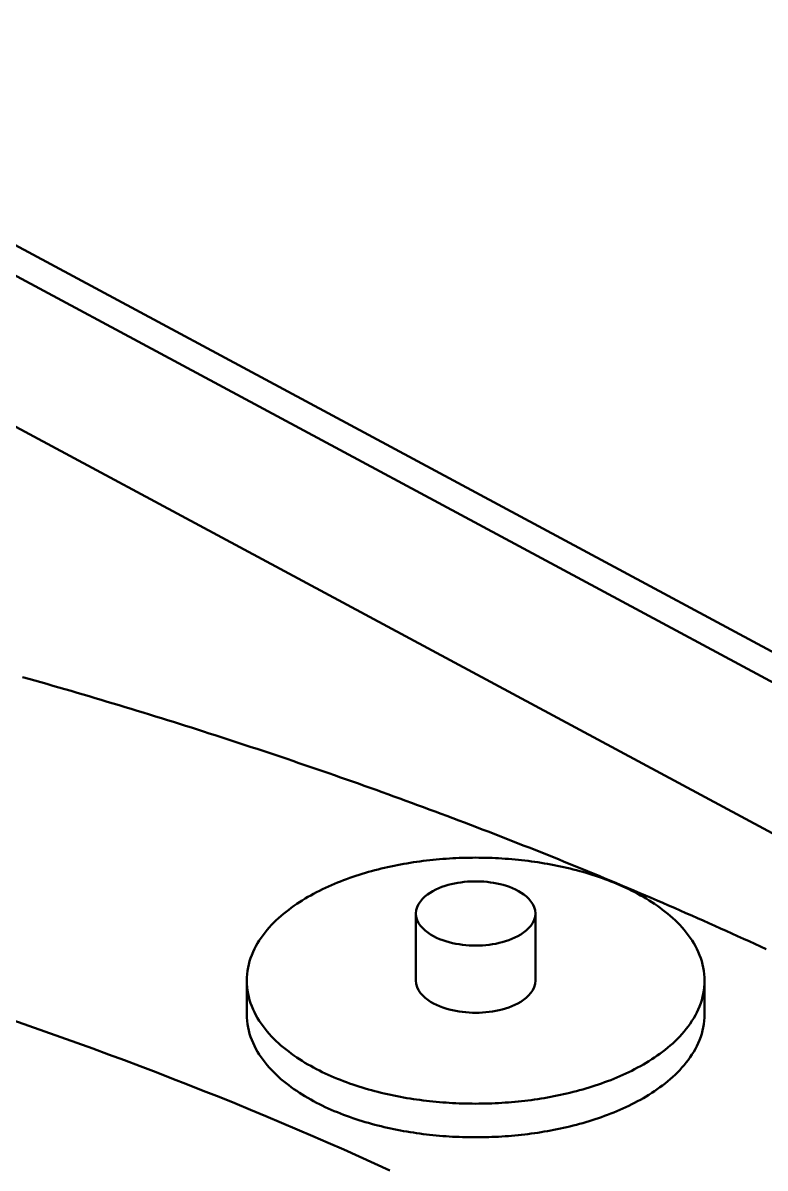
# Model space of a CAD drawing. Header units: millimetres. Extents: x 0 to 841, y 0 to 594.
# Drawn here: x 403.48 to 430.67, y 395.83 to 437.75 of the extents above; entities that cross this region are included whole.
import ezdxf

# ---------------------------------------------------------------- set-up
doc = ezdxf.new("R2010")
doc.units = ezdxf.units.MM
doc.layers.add('VIS', color=7, linetype='CONTINUOUS', lineweight=50)

msp = doc.modelspace()

# ---------------------------------------------------------------- linework, layer by layer
at = {"layer": 'VIS'}
for points in [[(335.5, 465.967), (599.5, 324.227)], [(334.469, 465.413), (598.469, 323.673)], [(389.943, 430.093), (506.009, 367.778)], [(430.707, 403.843), (430.498, 403.939), (430.288, 404.036), (430.079, 404.132), (429.869, 404.227), (429.66, 404.323), (429.45, 404.418), (429.24, 404.513), (429.03, 404.607), (428.819, 404.701), (428.609, 404.795), (428.399, 404.889), (428.188, 404.982), (427.977, 405.075), (427.766, 405.168), (427.555, 405.26), (427.344, 405.352), (427.133, 405.444), (426.921, 405.535), (426.71, 405.627), (426.498, 405.718), (426.286, 405.808), (426.074, 405.898), (425.862, 405.989), (425.65, 406.078), (425.438, 406.168), (425.225, 406.257), (425.013, 406.346), (424.8, 406.434), (424.587, 406.523), (424.374, 406.611), (424.161, 406.698), (423.948, 406.786), (423.735, 406.873), (423.521, 406.96), (423.308, 407.047), (423.094, 407.133), (422.881, 407.219), (422.667, 407.305), (422.453, 407.39), (422.239, 407.475), (422.025, 407.56), (421.81, 407.645), (421.596, 407.729), (421.381, 407.813), (421.167, 407.897), (420.952, 407.981), (420.737, 408.064), (420.522, 408.147), (420.307, 408.229), (420.092, 408.312), (419.877, 408.394), (419.662, 408.476), (419.446, 408.557), (419.231, 408.639), (419.015, 408.72), (418.799, 408.801), (418.583, 408.881), (418.367, 408.961), (418.151, 409.041), (417.935, 409.121), (417.719, 409.2), (417.502, 409.279), (417.286, 409.358), (417.069, 409.437), (416.853, 409.515), (416.636, 409.593), (416.419, 409.671), (416.202, 409.749), (415.985, 409.826), (415.768, 409.903), (415.551, 409.98), (415.333, 410.056), (415.116, 410.132), (414.899, 410.208), (414.681, 410.284), (414.463, 410.359), (414.245, 410.435), (414.028, 410.509), (413.81, 410.584), (413.592, 410.658), (413.373, 410.733), (413.155, 410.806), (412.937, 410.88), (412.718, 410.953), (412.5, 411.026), (412.281, 411.099), (412.063, 411.172), (411.844, 411.244), (411.625, 411.316), (411.406, 411.388), (411.187, 411.459), (410.968, 411.531), (410.749, 411.602), (410.53, 411.672), (410.31, 411.743), (410.091, 411.813), (409.871, 411.883), (409.652, 411.953), (409.432, 412.022), (409.212, 412.092), (408.993, 412.161), (408.773, 412.229), (408.553, 412.298), (408.333, 412.366), (408.113, 412.434), (407.892, 412.502), (407.672, 412.569), (407.452, 412.637), (407.231, 412.704), (407.011, 412.77), (406.79, 412.837), (406.57, 412.903), (406.349, 412.969), (406.128, 413.035), (405.907, 413.1), (405.686, 413.166), (405.465, 413.231), (405.244, 413.295), (405.023, 413.36), (404.802, 413.424), (404.58, 413.488), (404.359, 413.552), (404.138, 413.616), (403.916, 413.679), (403.694, 413.742), (403.473, 413.805)], [(428.451, 402.692), (428.448, 402.812), (428.439, 402.932), (428.424, 403.051), (428.403, 403.17), (428.377, 403.288), (428.345, 403.404), (428.308, 403.518), (428.266, 403.631), (428.22, 403.742), (428.168, 403.851), (428.113, 403.958), (428.053, 404.062), (427.99, 404.164), (427.923, 404.264), (427.852, 404.362), (427.779, 404.458), (427.703, 404.551), (427.624, 404.642), (427.542, 404.73), (427.458, 404.817), (427.372, 404.901), (427.284, 404.983), (427.194, 405.063), (427.102, 405.14), (427.009, 405.216), (426.913, 405.29), (426.817, 405.362), (426.719, 405.432), (426.62, 405.5), (426.519, 405.566), (426.418, 405.631), (426.315, 405.694), (426.211, 405.755), (426.106, 405.814), (426.001, 405.872), (425.894, 405.928), (425.787, 405.983), (425.679, 406.036), (425.57, 406.088), (425.461, 406.138), (425.351, 406.187), (425.24, 406.234), (425.129, 406.28), (425.017, 406.325), (424.905, 406.368), (424.792, 406.41), (424.679, 406.451), (424.565, 406.491), (424.451, 406.529), (424.337, 406.566), (424.222, 406.602), (424.106, 406.637), (423.991, 406.67), (423.875, 406.703), (423.758, 406.734), (423.642, 406.764), (423.525, 406.793), (423.408, 406.821), (423.291, 406.848), (423.173, 406.873), (423.055, 406.898), (422.937, 406.922), (422.819, 406.944), (422.7, 406.966), (422.582, 406.986), (422.463, 407.006), (422.344, 407.024), (422.225, 407.042), (422.106, 407.059), (421.986, 407.074), (421.867, 407.089), (421.747, 407.102), (421.628, 407.115), (421.508, 407.127), (421.388, 407.138), (421.268, 407.147), (421.148, 407.156), (421.028, 407.164), (420.907, 407.171), (420.787, 407.177), (420.667, 407.182), (420.547, 407.187), (420.426, 407.19), (420.306, 407.192), (420.186, 407.193), (420.065, 407.194), (419.945, 407.193), (419.824, 407.192), (419.704, 407.19), (419.584, 407.187), (419.463, 407.182), (419.343, 407.177), (419.223, 407.171), (419.103, 407.164), (418.982, 407.156), (418.862, 407.147), (418.742, 407.138), (418.623, 407.127), (418.503, 407.115), (418.383, 407.102), (418.263, 407.089), (418.144, 407.074), (418.025, 407.059), (417.905, 407.042), (417.786, 407.024), (417.667, 407.006), (417.548, 406.986), (417.43, 406.966), (417.311, 406.944), (417.193, 406.922), (417.075, 406.898), (416.957, 406.873), (416.84, 406.848), (416.722, 406.821), (416.605, 406.793), (416.488, 406.764), (416.372, 406.734), (416.255, 406.703), (416.14, 406.67), (416.024, 406.637), (415.909, 406.602), (415.794, 406.566), (415.679, 406.529), (415.565, 406.491), (415.451, 406.451), (415.338, 406.41), (415.225, 406.368), (415.113, 406.325), (415.001, 406.28), (414.89, 406.234), (414.779, 406.187), (414.669, 406.138), (414.56, 406.088), (414.451, 406.036), (414.343, 405.983), (414.236, 405.928), (414.129, 405.872), (414.024, 405.814), (413.919, 405.755), (413.815, 405.694), (413.713, 405.631), (413.611, 405.566), (413.511, 405.5), (413.411, 405.432), (413.313, 405.362), (413.217, 405.29), (413.122, 405.216), (413.028, 405.14), (412.936, 405.063), (412.846, 404.983), (412.758, 404.901), (412.672, 404.817), (412.588, 404.73), (412.507, 404.642), (412.428, 404.551), (412.351, 404.458), (412.278, 404.362), (412.208, 404.264), (412.141, 404.164), (412.077, 404.062), (412.018, 403.958), (411.962, 403.851), (411.911, 403.742), (411.864, 403.631), (411.822, 403.518), (411.785, 403.404), (411.753, 403.288), (411.727, 403.17), (411.706, 403.051), (411.691, 402.932), (411.682, 402.812), (411.679, 402.692)], [(422.253, 405.152), (422.241, 405.272), (422.209, 405.387), (422.157, 405.495), (422.091, 405.595), (422.013, 405.687), (421.926, 405.77), (421.833, 405.844), (421.734, 405.912), (421.63, 405.973), (421.523, 406.028), (421.414, 406.077), (421.302, 406.121), (421.189, 406.16), (421.074, 406.195), (420.958, 406.225), (420.84, 406.251), (420.722, 406.273), (420.604, 406.291), (420.485, 406.305), (420.365, 406.316), (420.245, 406.323), (420.125, 406.326), (420.005, 406.326), (419.885, 406.323), (419.765, 406.316), (419.646, 406.305), (419.527, 406.291), (419.408, 406.273), (419.29, 406.251), (419.173, 406.225), (419.057, 406.195), (418.942, 406.16), (418.828, 406.121), (418.716, 406.077), (418.607, 406.028), (418.5, 405.973), (418.397, 405.912), (418.298, 405.844), (418.204, 405.77), (418.117, 405.687), (418.039, 405.595), (417.973, 405.495), (417.922, 405.387), (417.889, 405.272), (417.878, 405.152)], [(417.878, 405.152), (417.889, 405.03), (417.924, 404.912), (417.977, 404.802), (418.046, 404.7), (418.127, 404.608), (418.217, 404.524), (418.314, 404.449), (418.416, 404.381), (418.523, 404.32), (418.633, 404.265), (418.745, 404.216), (418.86, 404.172), (418.977, 404.134), (419.095, 404.1), (419.214, 404.07), (419.334, 404.045), (419.456, 404.024), (419.577, 404.007), (419.699, 403.994), (419.822, 403.985), (419.945, 403.98), (420.068, 403.978), (420.19, 403.98), (420.313, 403.985), (420.436, 403.995), (420.558, 404.008), (420.68, 404.025), (420.801, 404.046), (420.921, 404.071), (421.04, 404.101), (421.158, 404.135), (421.275, 404.174), (421.39, 404.218), (421.502, 404.267), (421.612, 404.322)], [(417.878, 405.152), (417.878, 402.692)], [(421.612, 404.322), (421.718, 404.383), (421.82, 404.451), (421.916, 404.526), (422.005, 404.61), (422.086, 404.702), (422.154, 404.803), (422.207, 404.913), (422.241, 405.031), (422.253, 405.152)], [(422.253, 405.152), (422.253, 402.692)], [(411.679, 402.692), (411.682, 402.571), (411.691, 402.451), (411.706, 402.332), (411.727, 402.213), (411.753, 402.096), (411.785, 401.98), (411.822, 401.865), (411.864, 401.753), (411.91, 401.642), (411.962, 401.533), (412.017, 401.426), (412.077, 401.322), (412.14, 401.219), (412.207, 401.119), (412.277, 401.022), (412.351, 400.926), (412.427, 400.833), (412.506, 400.742), (412.587, 400.654), (412.671, 400.567), (412.757, 400.483), (412.845, 400.401), (412.935, 400.321), (413.027, 400.244), (413.121, 400.168), (413.216, 400.094), (413.312, 400.022), (413.41, 399.952), (413.509, 399.884), (413.61, 399.818), (413.711, 399.753), (413.814, 399.69), (413.918, 399.629), (414.022, 399.57), (414.128, 399.512), (414.234, 399.456), (414.341, 399.401), (414.449, 399.348), (414.558, 399.296), (414.667, 399.246), (414.777, 399.197), (414.888, 399.15), (414.999, 399.104), (415.111, 399.059), (415.223, 399.016), (415.336, 398.974), (415.449, 398.933), (415.563, 398.893), (415.677, 398.855), (415.791, 398.818), (415.906, 398.782), (416.021, 398.747), (416.137, 398.714), (416.253, 398.681), (416.369, 398.65), (416.486, 398.62), (416.602, 398.591), (416.719, 398.563), (416.837, 398.536), (416.954, 398.511), (417.072, 398.486), (417.19, 398.462), (417.308, 398.44), (417.427, 398.418), (417.545, 398.397), (417.664, 398.378), (417.783, 398.359), (417.902, 398.342), (418.021, 398.325), (418.14, 398.31), (418.26, 398.295), (418.379, 398.281), (418.499, 398.269), (418.619, 398.257), (418.739, 398.246), (418.859, 398.236), (418.979, 398.227), (419.099, 398.219), (419.219, 398.212), (419.339, 398.206), (419.459, 398.201), (419.58, 398.197), (419.7, 398.194), (419.82, 398.191), (419.94, 398.19), (420.061, 398.189), (420.181, 398.19), (420.301, 398.191), (420.422, 398.193), (420.542, 398.197), (420.662, 398.201), (420.783, 398.206), (420.903, 398.212), (421.023, 398.219), (421.143, 398.227), (421.263, 398.235), (421.383, 398.245), (421.503, 398.256), (421.623, 398.268), (421.742, 398.28), (421.862, 398.294), (421.981, 398.308), (422.101, 398.324), (422.22, 398.34), (422.339, 398.358), (422.458, 398.376), (422.577, 398.396), (422.695, 398.416), (422.814, 398.438), (422.932, 398.461), (423.05, 398.484), (423.168, 398.509), (423.285, 398.534), (423.402, 398.561), (423.519, 398.589), (423.636, 398.618), (423.753, 398.648), (423.869, 398.679), (423.985, 398.711), (424.101, 398.745), (424.216, 398.78), (424.331, 398.815), (424.445, 398.852), (424.559, 398.89), (424.673, 398.93), (424.786, 398.971), (424.899, 399.013), (425.011, 399.056), (425.123, 399.1), (425.234, 399.146), (425.345, 399.194), (425.455, 399.242), (425.564, 399.293), (425.673, 399.344), (425.781, 399.397), (425.888, 399.452), (425.995, 399.508)], [(411.679, 402.692), (411.679, 401.461)], [(417.878, 402.692), (417.889, 402.57), (417.924, 402.452), (417.977, 402.341), (418.046, 402.24), (418.127, 402.147), (418.217, 402.063), (418.314, 401.988), (418.416, 401.92), (418.523, 401.859), (418.633, 401.804), (418.745, 401.755), (418.86, 401.711), (418.977, 401.673), (419.095, 401.639), (419.214, 401.61), (419.334, 401.585), (419.456, 401.564), (419.577, 401.547), (419.699, 401.534), (419.822, 401.524), (419.945, 401.519), (420.068, 401.517), (420.19, 401.519), (420.313, 401.525), (420.436, 401.534), (420.558, 401.547), (420.68, 401.564), (420.801, 401.585), (420.921, 401.611), (421.04, 401.64), (421.158, 401.674), (421.275, 401.713), (421.39, 401.757), (421.502, 401.806), (421.612, 401.861)], [(421.612, 401.861), (421.718, 401.922), (421.82, 401.99), (421.916, 402.066), (422.005, 402.149), (422.086, 402.241), (422.154, 402.343), (422.207, 402.453), (422.241, 402.57), (422.253, 402.692)], [(425.995, 399.508), (426.101, 399.566), (426.206, 399.625), (426.309, 399.686), (426.412, 399.749), (426.514, 399.814), (426.615, 399.88), (426.714, 399.948), (426.813, 400.018), (426.909, 400.09), (427.005, 400.164), (427.098, 400.24), (427.191, 400.318), (427.281, 400.398), (427.369, 400.48), (427.455, 400.564), (427.54, 400.65), (427.621, 400.739), (427.7, 400.83), (427.777, 400.923), (427.851, 401.019), (427.921, 401.117), (427.988, 401.217), (428.052, 401.319), (428.112, 401.424), (428.167, 401.531), (428.219, 401.64), (428.266, 401.751), (428.308, 401.864), (428.345, 401.978), (428.377, 402.095), (428.403, 402.212), (428.424, 402.331), (428.439, 402.451), (428.448, 402.571), (428.451, 402.692)], [(428.451, 402.692), (428.451, 401.461)], [(416.925, 395.747), (416.362, 396.004), (415.797, 396.258), (415.231, 396.51), (414.664, 396.759), (414.096, 397.006), (413.527, 397.25), (412.956, 397.492), (412.385, 397.731), (411.813, 397.968), (411.24, 398.203), (410.665, 398.435), (410.09, 398.665), (409.514, 398.892), (408.937, 399.117), (408.359, 399.34), (407.78, 399.561), (407.2, 399.779), (406.62, 399.995), (406.038, 400.208), (405.456, 400.42), (404.873, 400.629), (404.289, 400.836), (403.705, 401.04), (403.119, 401.243)], [(416.925, 395.747), (416.362, 396.004), (415.797, 396.258), (415.231, 396.51), (414.664, 396.759), (414.096, 397.006), (413.527, 397.25), (412.956, 397.492), (412.385, 397.731), (411.813, 397.968), (411.24, 398.203), (410.665, 398.435), (410.09, 398.665), (409.514, 398.892), (408.937, 399.117), (408.359, 399.34), (407.78, 399.561), (407.2, 399.779), (406.62, 399.995), (406.038, 400.208), (405.456, 400.42), (404.873, 400.629), (404.289, 400.836), (403.705, 401.04), (403.119, 401.243)], [(411.679, 401.461), (411.682, 401.341), (411.691, 401.221), (411.706, 401.102), (411.727, 400.983), (411.753, 400.866), (411.785, 400.75), (411.822, 400.635), (411.864, 400.522), (411.91, 400.411), (411.962, 400.303), (412.017, 400.196), (412.077, 400.091), (412.14, 399.989), (412.207, 399.889), (412.277, 399.791), (412.351, 399.696), (412.427, 399.603), (412.506, 399.512), (412.587, 399.423), (412.671, 399.337), (412.757, 399.253), (412.845, 399.171), (412.935, 399.091), (413.027, 399.013), (413.121, 398.937), (413.216, 398.864), (413.312, 398.792), (413.41, 398.722), (413.509, 398.654), (413.61, 398.587), (413.711, 398.523), (413.814, 398.46), (413.918, 398.399), (414.022, 398.34), (414.128, 398.282), (414.234, 398.225), (414.341, 398.171), (414.449, 398.118), (414.558, 398.066), (414.667, 398.016), (414.777, 397.967), (414.888, 397.919), (414.999, 397.873), (415.111, 397.829), (415.223, 397.785), (415.336, 397.743), (415.449, 397.702), (415.563, 397.663), (415.677, 397.625), (415.791, 397.588), (415.906, 397.552), (416.021, 397.517), (416.137, 397.483), (416.253, 397.451), (416.369, 397.42), (416.486, 397.39), (416.602, 397.361), (416.719, 397.333), (416.837, 397.306), (416.954, 397.28), (417.072, 397.255), (417.19, 397.232), (417.308, 397.209), (417.427, 397.188), (417.545, 397.167), (417.664, 397.147), (417.783, 397.129), (417.902, 397.111), (418.021, 397.095), (418.14, 397.079), (418.26, 397.064), (418.379, 397.051), (418.499, 397.038), (418.619, 397.026), (418.739, 397.016), (418.859, 397.006), (418.979, 396.997), (419.099, 396.989), (419.219, 396.982), (419.339, 396.976), (419.459, 396.971), (419.58, 396.966), (419.7, 396.963), (419.82, 396.961), (419.94, 396.959), (420.061, 396.959), (420.181, 396.959), (420.301, 396.961), (420.422, 396.963), (420.542, 396.966), (420.662, 396.97), (420.783, 396.975), (420.903, 396.981), (421.023, 396.988), (421.143, 396.996), (421.263, 397.005), (421.383, 397.015), (421.503, 397.026), (421.623, 397.037), (421.742, 397.05), (421.862, 397.063), (421.981, 397.078), (422.101, 397.094), (422.22, 397.11), (422.339, 397.128), (422.458, 397.146), (422.577, 397.166), (422.695, 397.186), (422.814, 397.208), (422.932, 397.23), (423.05, 397.254), (423.168, 397.278), (423.285, 397.304), (423.402, 397.331), (423.519, 397.359), (423.636, 397.388), (423.753, 397.418), (423.869, 397.449), (423.985, 397.481), (424.101, 397.515), (424.216, 397.549), (424.331, 397.585), (424.445, 397.622), (424.559, 397.66), (424.673, 397.7), (424.786, 397.74), (424.899, 397.782), (425.011, 397.826), (425.123, 397.87), (425.234, 397.916), (425.345, 397.963), (425.455, 398.012), (425.564, 398.062), (425.673, 398.114), (425.781, 398.167), (425.888, 398.221), (425.995, 398.278)], [(425.995, 398.278), (426.101, 398.335), (426.206, 398.395), (426.309, 398.456), (426.412, 398.519), (426.514, 398.583), (426.615, 398.65), (426.714, 398.718), (426.813, 398.788), (426.909, 398.86), (427.005, 398.934), (427.098, 399.009), (427.191, 399.087), (427.281, 399.167), (427.369, 399.249), (427.455, 399.334), (427.54, 399.42), (427.621, 399.509), (427.7, 399.6), (427.777, 399.693), (427.851, 399.788), (427.921, 399.886), (427.988, 399.986), (428.052, 400.089), (428.112, 400.193), (428.167, 400.3), (428.219, 400.409), (428.266, 400.52), (428.308, 400.633), (428.345, 400.748), (428.377, 400.864), (428.403, 400.982), (428.424, 401.101), (428.439, 401.22), (428.448, 401.341), (428.451, 401.461)]]:
    msp.add_lwpolyline(points, dxfattribs=at)

doc.saveas('drawing.dxf')
